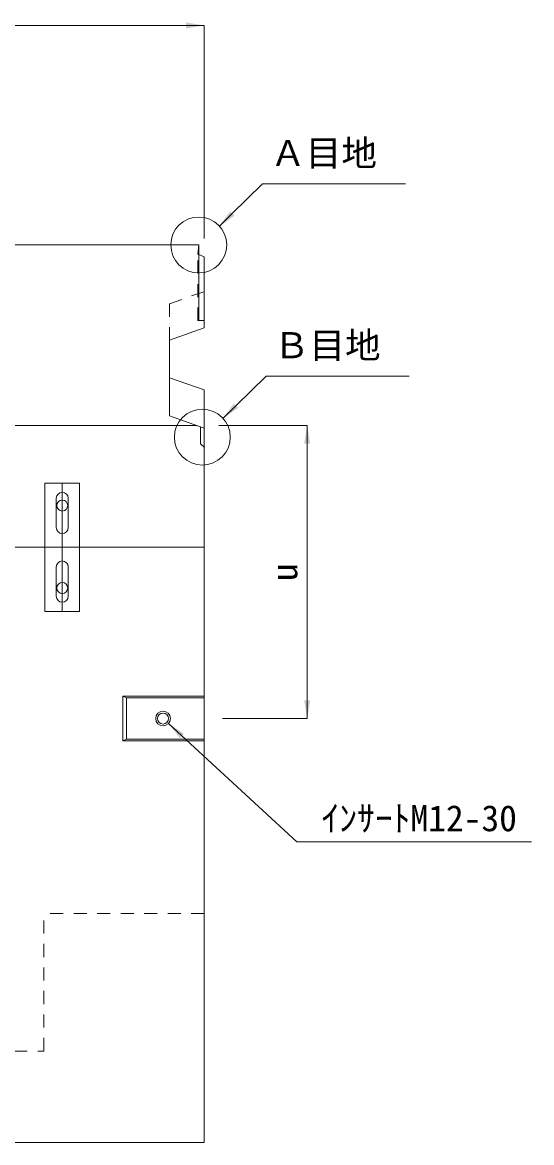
# Model space of a CAD drawing. Units: millimetres at full size; details may follow other scales. Extents: x 5964 to 125098, y -10801 to 28073.
# Drawn here: x 31591 to 32147, y 8022 to 9245 of the extents above; entities that cross this region are included whole.
import ezdxf
from ezdxf.enums import TextEntityAlignment as Align

# ---------------------------------------------------------------- set-up
doc = ezdxf.new("R2010")
doc.units = ezdxf.units.MM
doc.header["$LTSCALE"] = 19
doc.linetypes.add('USER1', pattern=[1.35, 0.75, -0.6])
for name, color, linetype, lineweight in [('0_2', 7, 'Continuous', 20), ('インサート', 3, 'USER1', 9), ('ジョイント', 7, 'Continuous', 9), ('寸法引出', 7, 'Continuous', 9), ('寸法線', 7, 'Continuous', 9), ('本体', 2, 'Continuous', 9), ('補助線', 8, 'Continuous', 13)]:
    doc.layers.add(name, color=color, linetype=linetype, lineweight=lineweight)
doc.styles.add('ＭＳ ゴシック', font='')
doc.styles.get('ＭＳ ゴシック').set_extended_font_data('MS Gothic')

# ---------------------------------------------------------------- blocks, each defined once
blk = doc.blocks.new('filled_arrow')
at = {"color": 0, "linetype": 'Continuous', "lineweight": -2}
blk.add_solid([(7.5, 1.25), (0, 0), (7.5, -1.25)], dxfattribs=at)

msp = doc.modelspace()

# ---------------------------------------------------------------- linework, layer by layer
at = {"layer": 'インサート', "linetype": 'Continuous'}
for centre in [(31634.86, 8717.25), (31634.86, 8627.25)]:
    msp.add_circle(centre, 6, dxfattribs=at)
at = {"layer": 'インサート', "linetype": 'Continuous', "lineweight": 5}
for radius in [8, 6]:
    msp.add_circle((31744.86, 8484.72), radius, dxfattribs=at)
at = {"layer": 'ジョイント'}
for p, q in [((31653.86, 8741.72), (31615.86, 8741.72)), ((31615.86, 8741.72), (31615.86, 8601.72)), ((31653.86, 8741.72), (31653.86, 8601.72)), ((31628.36, 8725.22), (31628.36, 8693.22)), ((31641.36, 8725.22), (31641.36, 8693.22)), ((31628.36, 8618.22), (31628.36, 8650.22)), ((31641.36, 8618.22), (31641.36, 8650.22)), ((31653.86, 8601.72), (31615.86, 8601.72))]:
    msp.add_line(p, q, dxfattribs=at)
for centre, start, end in [((31634.86, 8725.22), 0, 180), ((31634.86, 8693.22), 180, 0), ((31634.86, 8650.22), 0, 180), ((31634.86, 8618.22), 180, 0)]:
    msp.add_arc(centre, 6.5, start, end, dxfattribs=at)
at = {"layer": '寸法引出'}
for centre in [(31783.86, 9001.72), (31787.81, 8791.92)]:
    msp.add_circle(centre, 30.52, dxfattribs=at)
at = {"layer": '寸法線'}
for p, q in [((30791.86, 9241.36), (31789.86, 9241.36)), ((31789.86, 9008.72), (31789.86, 9241.36)), ((31805.86, 8804.72), (31902.25, 8804.72)), ((31902.25, 8804.72), (31902.25, 8484.72)), ((31809.86, 8484.72), (31902.25, 8484.72))]:
    msp.add_line(p, q, dxfattribs=at)
for points in [[(31806.23, 9021.99), (31820.5, 9036), (31853.49, 9068.4), (32009.68, 9068.4)], [(31810.18, 8812.19), (31824.45, 8826.21), (31857.44, 8858.61), (32013.63, 8858.61)], [(31750.74, 8479.3), (31765.46, 8465.75), (31890.88, 8350.26), (32147.22, 8350.26)]]:
    msp.add_lwpolyline(points, dxfattribs=at)
at = {"layer": '本体', "lineweight": 20}
for p, q in [((30797.86, 9001.72), (31783.86, 9001.72)), ((31783.86, 9001.72), (31783.86, 8991.29)), ((31789.86, 8988.72), (31783.86, 8991.29)), ((31789.86, 8988.72), (31789.86, 8911.36)), ((31751.86, 8897.94), (31789.86, 8911.36)), ((31751.86, 8897.94), (31751.86, 8815.31)), ((31789.86, 8801.88), (31751.86, 8815.31)), ((30799.88, 8804.72), (31781.84, 8804.72)), ((31789.86, 8671.72), (31789.86, 8801.88)), ((31789.86, 8021.72), (31789.86, 8688.72)), ((30791.86, 8671.72), (31789.86, 8671.72)), ((30791.86, 8021.72), (31789.86, 8021.72))]:
    msp.add_line(p, q, dxfattribs=at)
at = {"layer": '本体', "color": 4, "linetype": 'USER1', "lineweight": 5}
for p, q in [((31783.86, 9001.72), (31782.86, 8991.72)), ((31782.86, 8919.13), (31782.86, 8991.72)), ((31783.86, 8991.29), (31782.86, 8991.72)), ((31783.86, 8919.13), (31782.86, 8919.13))]:
    msp.add_line(p, q, dxfattribs=at)
at = {"layer": '本体', "lineweight": 5}
for p in [(31783.86, 8991.29), (31789.86, 8919.13)]:
    msp.add_line(p, (31783.86, 8919.13), dxfattribs=at)
at = {"layer": '本体', "linetype": 'USER1'}
for p, q in [((31751.86, 8937.62), (31789.86, 8950.77)), ((31751.86, 8937.62), (31751.86, 8897.94)), ((31789.86, 8271.72), (31614.86, 8271.72)), ((31614.86, 8121.72), (31614.86, 8271.72)), ((30966.86, 8121.72), (31614.86, 8121.72))]:
    msp.add_line(p, q, dxfattribs=at)
at = {"layer": '本体'}
for p, q in [((31789.86, 8843.57), (31751.86, 8856.72)), ((31789.86, 8801.88), (31789.86, 8843.57)), ((31785.73, 8784.7), (31785.73, 8803.32)), ((31790.23, 8780.7), (31785.73, 8784.7))]:
    msp.add_line(p, q, dxfattribs=at)
at = {"layer": '本体', "color": 4, "lineweight": 5}
for p, q in [((31789.86, 8509.22), (31700.86, 8509.22)), ((31704.86, 8507.22), (31700.86, 8509.22)), ((31700.86, 8509.22), (31700.86, 8460.22)), ((31789.86, 8507.22), (31704.86, 8507.22)), ((31704.86, 8507.22), (31704.86, 8462.22)), ((31704.86, 8462.22), (31700.86, 8460.22)), ((31700.86, 8460.22), (31789.86, 8460.22)), ((31704.86, 8462.22), (31789.86, 8462.22))]:
    msp.add_line(p, q, dxfattribs=at)
at = {"layer": '補助線'}
for p, q in [((31634.86, 8741.72), (31634.86, 8601.72)), ((31653.86, 8671.72), (31615.86, 8671.72))]:
    msp.add_line(p, q, dxfattribs=at)

# ---------------------------------------------------------------- block references
at = {"layer": '寸法線', "xscale": 2.67, "yscale": 2.67}
for p, rotation in [((31789.86, 9241.36), 180), ((31806.23, 9021.99), 44.5), ((31810.18, 8812.19), 44.5), ((31902.25, 8804.72), 270), ((31902.25, 8484.72), 90), ((31750.74, 8479.3), 317.4)]:
    msp.add_blockref('filled_arrow', p, dxfattribs=dict(at, rotation=rotation))

# ---------------------------------------------------------------- texts
at = {"layer": '0_2', "style": 'ＭＳ ゴシック'}
for s, p in [('Ａ目地', (31861.89, 9079.27)), ('Ｂ目地', (31865.85, 8869.47))]:
    msp.add_text(s, height=28.48, dxfattribs=at).set_placement(p, align=Align.BOTTOM_LEFT)
msp.add_text('ｲﾝｻｰﾄM12-30', height=28.48, dxfattribs=at).set_placement((32024.52, 8375.88), align=Align.MIDDLE_CENTER)
at = {"layer": '寸法線', "style": 'ＭＳ ゴシック'}
msp.add_text('u', height=28.48, rotation=90, dxfattribs=at).set_placement((31877.25, 8644.72), align=Align.MIDDLE_CENTER)

doc.saveas('drawing.dxf')
